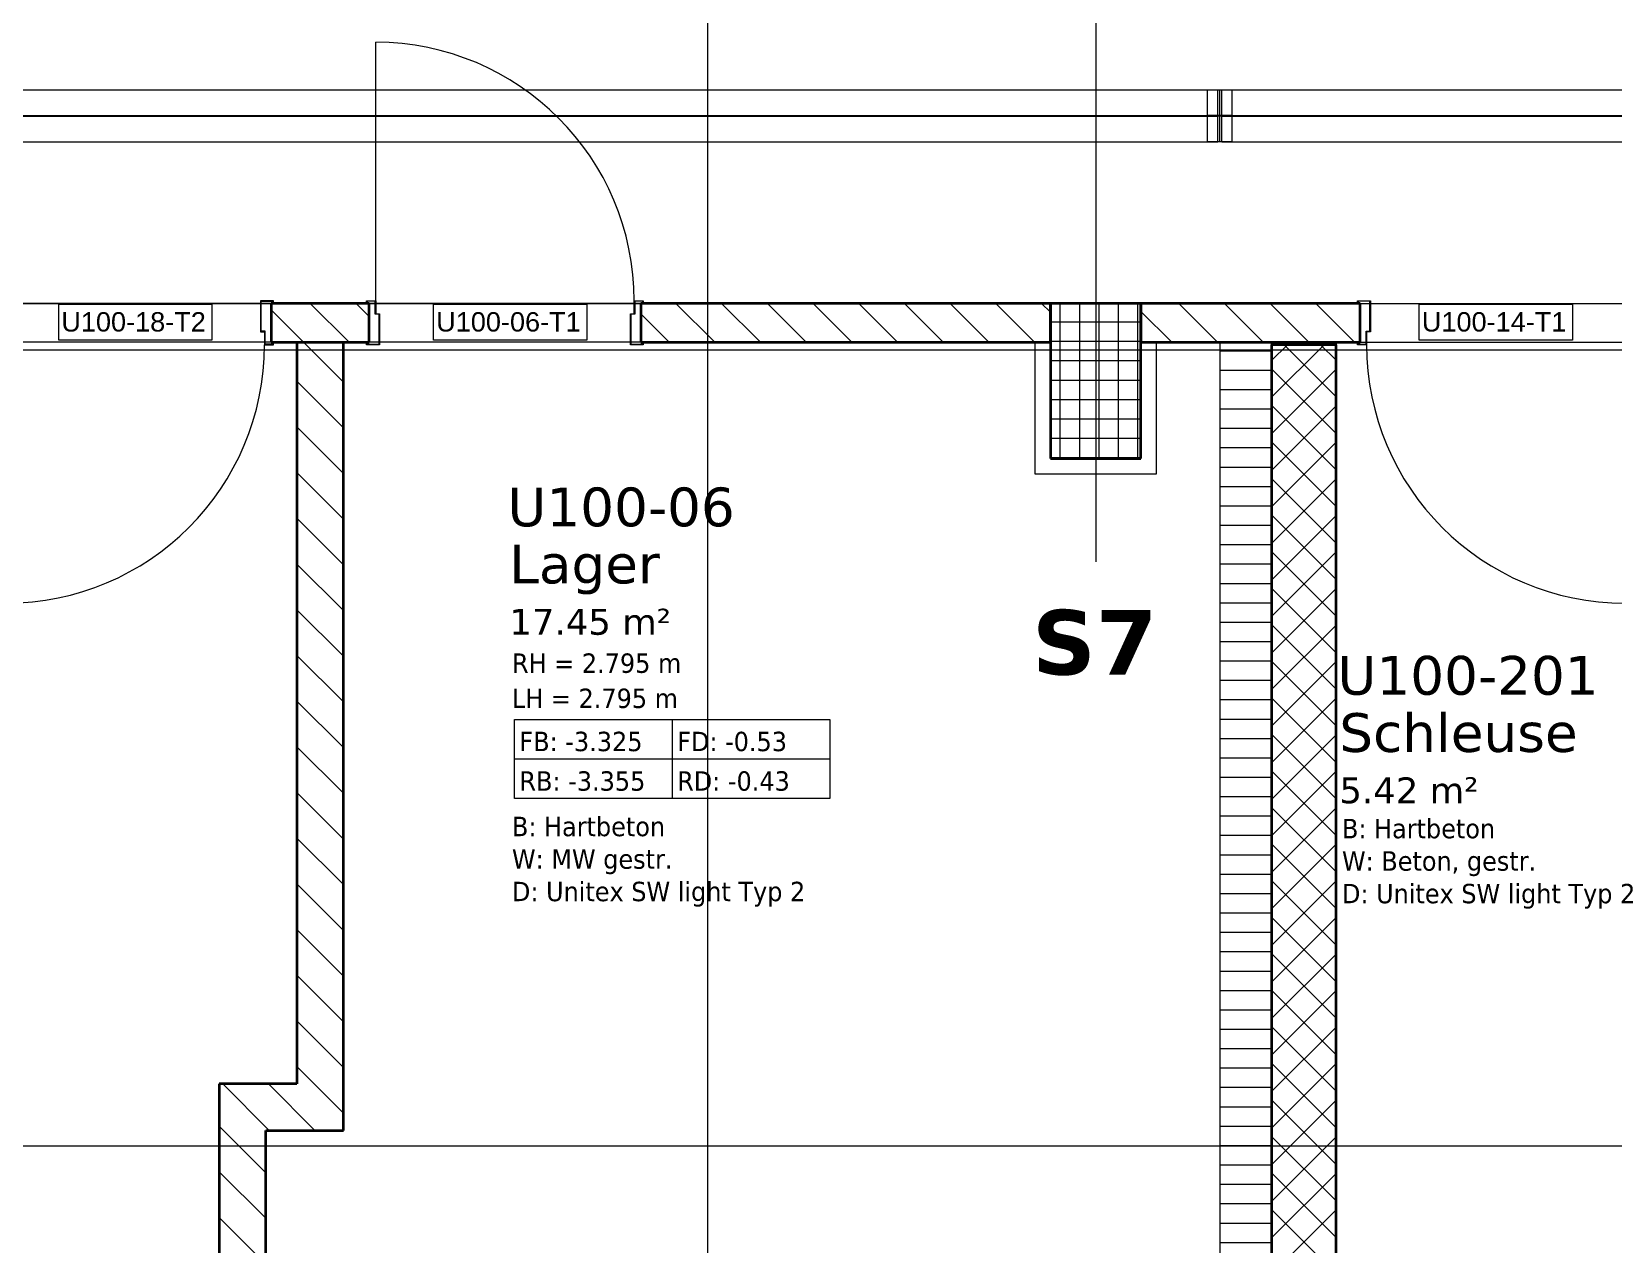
# Model space of a CAD drawing. Extents: x -1907 to 937, y -179 to 966.
# Drawn here: x -321.2 to -198.8, y 524.3 to 618.2 of the extents above; entities that cross this region are included whole.
import ezdxf
from ezdxf.lldxf.tags import DXFTag

# ---------------------------------------------------------------- set-up
doc = ezdxf.new("R2010")
doc.units = 0
doc.layers.get('0').update_dxf_attribs({"lineweight": 13})
for name, color, linetype, lineweight in [('A-AREA-____-IDEN', 7, 'Continuous', 5), ('A-DOOR-____-IDEN', 7, 'Continuous', 5), ('A-DOOR-____-OTLN', 7, 'Continuous', 9), ('A-DOOR-FRAM-MCUT', 7, 'Continuous', 9), ('A-DOOR-OPNG-OTLN', 7, 'Continuous', 9), ('A-FLOR-____-OTLN', 7, 'Continuous', 9), ('A-FLOR-____-OVHD', 7, 'Strichpunkt - Fein', 9), ('A-WALL-____-MCUT', 7, 'Continuous', 35), ('A-WALL-____-PATT', 7, 'Continuous', 35), ('S-COLS-____-MCUT', 7, 'Continuous', 35), ('S-COLS-____-OTLN', 7, 'Continuous', 9), ('S-GRID-____-OTLN', 7, 'Continuous', 5)]:
    doc.layers.add(name, color=color, linetype=linetype, lineweight=lineweight)
doc.layers.add('EL01_WAN_Röhre Boden', color=7, linetype='Continuous', lineweight=13, true_color=0xff6666)
doc.layers.add('S-GRID-____-IDEN', color=7, linetype='Continuous', lineweight=9, true_color=0x5555aa)
doc.styles.get("Standard").update_dxf_attribs({"font": 'arial.ttf'})
tags = doc.linetypes.add('_Rasterlinie_', pattern=[0.375, 0.2, -0.05, 0.075, -0.05]).pattern_tags.tags
tags[10:11] = [DXFTag(74, 4), DXFTag(75, 0), DXFTag(340, '0'), DXFTag(46, 1.0), DXFTag(50, 0.0), DXFTag(44, 0.0), DXFTag(45, 0.0)]
tags[8:9] = [DXFTag(74, 4), DXFTag(75, 0), DXFTag(340, '0'), DXFTag(46, 1.0), DXFTag(50, 0.0), DXFTag(44, 0.0), DXFTag(45, 0.0)]
tags[6:7] = [DXFTag(74, 4), DXFTag(75, 0), DXFTag(340, '0'), DXFTag(46, 1.0), DXFTag(50, 0.0), DXFTag(44, 0.0), DXFTag(45, 0.0)]
tags[4:5] = [DXFTag(74, 4), DXFTag(75, 0), DXFTag(340, '0'), DXFTag(46, 1.0), DXFTag(50, 0.0), DXFTag(44, 0.0), DXFTag(45, 0.0)]
tags = doc.linetypes.add('ACAD_ISO03W100', pattern=[30, 12, -18]).pattern_tags.tags
tags[6:7] = [DXFTag(74, 4), DXFTag(75, 0), DXFTag(340, '0'), DXFTag(46, 0.0), DXFTag(50, 0.0), DXFTag(44, 0.0), DXFTag(45, 0.0)]
tags[4:5] = [DXFTag(74, 4), DXFTag(75, 0), DXFTag(340, '0'), DXFTag(46, 0.0), DXFTag(50, 0.0), DXFTag(44, 0.0), DXFTag(45, 0.0)]
tags = doc.linetypes.add('Grundrissdarstellung Sturz', pattern=[0.25, 0.15, -0.05, 0, -0.05]).pattern_tags.tags
tags[10:11] = [DXFTag(74, 4), DXFTag(75, 0), DXFTag(340, '0'), DXFTag(46, 1.0), DXFTag(50, 0.0), DXFTag(44, 0.0), DXFTag(45, 0.0)]
tags[8:9] = [DXFTag(74, 4), DXFTag(75, 0), DXFTag(340, '0'), DXFTag(46, 1.0), DXFTag(50, 0.0), DXFTag(44, 0.0), DXFTag(45, 0.0)]
tags[6:7] = [DXFTag(74, 4), DXFTag(75, 0), DXFTag(340, '0'), DXFTag(46, 1.0), DXFTag(50, 0.0), DXFTag(44, 0.0), DXFTag(45, 0.0)]
tags[4:5] = [DXFTag(74, 4), DXFTag(75, 0), DXFTag(340, '0'), DXFTag(46, 1.0), DXFTag(50, 0.0), DXFTag(44, 0.0), DXFTag(45, 0.0)]
tags = doc.linetypes.add('Strichpunkt - Fein', pattern=[0.2, 0.1, -0.05, 0, -0.05]).pattern_tags.tags
tags[10:11] = [DXFTag(74, 4), DXFTag(75, 0), DXFTag(340, '0'), DXFTag(46, 1.0), DXFTag(50, 0.0), DXFTag(44, 0.0), DXFTag(45, 0.0)]
tags[8:9] = [DXFTag(74, 4), DXFTag(75, 0), DXFTag(340, '0'), DXFTag(46, 1.0), DXFTag(50, 0.0), DXFTag(44, 0.0), DXFTag(45, 0.0)]
tags[6:7] = [DXFTag(74, 4), DXFTag(75, 0), DXFTag(340, '0'), DXFTag(46, 1.0), DXFTag(50, 0.0), DXFTag(44, 0.0), DXFTag(45, 0.0)]
tags[4:5] = [DXFTag(74, 4), DXFTag(75, 0), DXFTag(340, '0'), DXFTag(46, 1.0), DXFTag(50, 0.0), DXFTag(44, 0.0), DXFTag(45, 0.0)]
tags = doc.linetypes.add('STRICHPUNKT2', pattern=[12.7, 6.35, -3.175, 0, -3.175]).pattern_tags.tags
tags[10:11] = [DXFTag(74, 4), DXFTag(75, 0), DXFTag(340, '0'), DXFTag(46, 0.0), DXFTag(50, 0.0), DXFTag(44, 0.0), DXFTag(45, 0.0)]
tags[8:9] = [DXFTag(74, 4), DXFTag(75, 0), DXFTag(340, '0'), DXFTag(46, 0.0), DXFTag(50, 0.0), DXFTag(44, 0.0), DXFTag(45, 0.0)]
tags[6:7] = [DXFTag(74, 4), DXFTag(75, 0), DXFTag(340, '0'), DXFTag(46, 0.0), DXFTag(50, 0.0), DXFTag(44, 0.0), DXFTag(45, 0.0)]
tags[4:5] = [DXFTag(74, 4), DXFTag(75, 0), DXFTag(340, '0'), DXFTag(46, 0.0), DXFTag(50, 0.0), DXFTag(44, 0.0), DXFTag(45, 0.0)]

# ---------------------------------------------------------------- blocks, each defined once
blk = doc.blocks.new('Referenz-A0UJ2810XE', base_point=(-1920.13, -159.41))
at = {"layer": 'A-AREA-____-IDEN', "color": 0, "linetype": 'Continuous', "ltscale": 0.13}
for p, q in [((-283.83, 564.96), (-259.43, 564.96)), ((-283.83, 558.84), (-283.83, 564.96)), ((-271.63, 564.96), (-271.63, 558.84)), ((-259.43, 564.96), (-259.43, 558.84)), ((-283.83, 561.9), (-259.43, 561.9)), ((-259.43, 558.84), (-283.83, 558.84))]:
    blk.add_line(p, q, dxfattribs=at)
at = {"layer": 'A-DOOR-____-IDEN', "color": 0, "linetype": 'Continuous', "ltscale": 0.13}
for p, q in [((-319.08, 597.09), (-307.24, 597.09)), ((-319.08, 594.31), (-319.08, 597.09)), ((-307.24, 597.09), (-307.24, 594.31)), ((-290.08, 597.09), (-278.24, 597.09)), ((-290.08, 594.31), (-290.08, 597.09)), ((-278.24, 597.09), (-278.24, 594.31)), ((-213.83, 597.09), (-201.99, 597.09)), ((-213.83, 594.31), (-213.83, 597.09)), ((-201.99, 597.09), (-201.99, 594.31)), ((-307.24, 594.31), (-319.08, 594.31)), ((-278.24, 594.31), (-290.08, 594.31)), ((-201.99, 594.31), (-213.83, 594.31))]:
    blk.add_line(p, q, dxfattribs=at)
at = {"layer": 'A-DOOR-____-OTLN', "color": 0, "linetype": 'Grundrissdarstellung Sturz', "ltscale": 0.13}
for p, q in [((-302.66, 597.15), (-323.66, 597.15)), ((-274.06, 597.15), (-295.06, 597.15)), ((-218.41, 597.15), (-197.41, 597.15)), ((-302.66, 594.15), (-323.66, 594.15)), ((-274.06, 594.15), (-295.06, 594.15)), ((-218.41, 594.15), (-197.41, 594.15))]:
    blk.add_line(p, q, dxfattribs=at)
at = {"layer": 'A-DOOR-FRAM-MCUT', "color": 0, "linetype": 'Continuous', "ltscale": 0.13}
for p, q in [((-302.46, 597.35), (-303.46, 597.35)), ((-303.46, 597.35), (-303.46, 594.95)), ((-303.42, 594.99), (-303.42, 597.31)), ((-303.42, 597.31), (-302.5, 597.31)), ((-302.5, 597.31), (-302.5, 597.15)), ((-302.5, 597.15), (-302.46, 597.15)), ((-302.46, 597.15), (-302.46, 597.35)), ((-295.26, 597.15), (-295.26, 597.35)), ((-295.26, 597.35), (-294.56, 597.35)), ((-295.22, 597.15), (-295.26, 597.15)), ((-295.22, 597.31), (-295.22, 597.15)), ((-294.6, 597.31), (-295.22, 597.31)), ((-294.6, 596.31), (-294.6, 597.31)), ((-294.56, 597.35), (-294.56, 596.35)), ((-274.56, 596.35), (-274.56, 597.35)), ((-274.56, 597.35), (-273.86, 597.35)), ((-274.52, 597.31), (-274.52, 596.31)), ((-273.9, 597.31), (-274.52, 597.31)), ((-273.9, 597.15), (-273.9, 597.31)), ((-273.86, 597.15), (-273.9, 597.15)), ((-273.86, 597.35), (-273.86, 597.15)), ((-218.61, 597.35), (-217.61, 597.35)), ((-218.61, 597.15), (-218.61, 597.35)), ((-218.57, 597.15), (-218.61, 597.15)), ((-218.57, 597.31), (-218.57, 597.15)), ((-217.65, 597.31), (-218.57, 597.31)), ((-217.65, 594.99), (-217.65, 597.31)), ((-217.61, 597.35), (-217.61, 594.95)), ((-294.3, 596.31), (-294.6, 596.31)), ((-294.56, 596.35), (-294.26, 596.35)), ((-294.3, 593.99), (-294.3, 596.31)), ((-294.26, 596.35), (-294.26, 593.95)), ((-274.86, 596.35), (-274.56, 596.35)), ((-274.86, 593.95), (-274.86, 596.35)), ((-274.82, 596.31), (-274.82, 593.99)), ((-274.52, 596.31), (-274.82, 596.31)), ((-303.46, 594.95), (-303.16, 594.95)), ((-303.12, 594.99), (-303.42, 594.99)), ((-303.16, 594.95), (-303.16, 593.95)), ((-303.12, 593.99), (-303.12, 594.99)), ((-217.95, 594.99), (-217.65, 594.99)), ((-217.95, 593.99), (-217.95, 594.99)), ((-217.91, 594.95), (-217.91, 593.95)), ((-217.61, 594.95), (-217.91, 594.95)), ((-303.16, 593.95), (-302.46, 593.95)), ((-302.5, 593.99), (-303.12, 593.99)), ((-302.46, 594.15), (-302.5, 594.15)), ((-302.5, 594.15), (-302.5, 593.99)), ((-302.46, 593.95), (-302.46, 594.15)), ((-295.26, 594.15), (-295.22, 594.15)), ((-295.26, 593.95), (-295.26, 594.15)), ((-294.26, 593.95), (-295.26, 593.95)), ((-295.22, 594.15), (-295.22, 593.99)), ((-295.22, 593.99), (-294.3, 593.99)), ((-273.86, 593.95), (-274.86, 593.95)), ((-274.82, 593.99), (-273.9, 593.99)), ((-273.9, 594.15), (-273.86, 594.15)), ((-273.9, 593.99), (-273.9, 594.15)), ((-273.86, 594.15), (-273.86, 593.95)), ((-218.61, 594.15), (-218.57, 594.15)), ((-218.61, 593.95), (-218.61, 594.15)), ((-217.91, 593.95), (-218.61, 593.95)), ((-218.57, 594.15), (-218.57, 593.99)), ((-218.57, 593.99), (-217.95, 593.99))]:
    blk.add_line(p, q, dxfattribs=at)
at = {"layer": 'A-DOOR-OPNG-OTLN', "color": 0, "linetype": 'Continuous', "ltscale": 0.13}
blk.add_line((-294.56, 597.35), (-294.56, 617.35), dxfattribs=at)
for centre, major_axis in [((-294.56, 597.35), (20, 0)), ((-323.16, 593.95), (0, -20)), ((-197.91, 593.95), (-20, 0))]:
    blk.add_ellipse(centre, major_axis=major_axis, ratio=1, start_param=0, end_param=1.570796, dxfattribs=at)
at = {"layer": 'A-FLOR-____-OTLN', "color": 0, "linetype": 'Continuous', "ltscale": 0.13}
for p, q in [((-322.86, 597.15), (-303.46, 597.15)), ((-303.42, 597.15), (-302.66, 597.15)), ((-295.06, 597.15), (-294.6, 597.15)), ((-294.56, 597.15), (-274.56, 597.15)), ((-274.52, 597.15), (-274.06, 597.15)), ((-303.16, 594.15), (-323.16, 594.15)), ((-302.66, 594.15), (-303.12, 594.15)), ((-294.3, 594.15), (-295.06, 594.15)), ((-274.86, 594.15), (-294.26, 594.15)), ((-274.06, 594.15), (-274.82, 594.15)), ((-220.26, 594.15), (-220.26, 593.95))]:
    blk.add_line(p, q, dxfattribs=at)
at = {"layer": 'A-FLOR-____-OVHD', "color": 0, "linetype": 'Strichpunkt - Fein', "ltscale": 0.13}
for p, q in [((-243.56, 594.15), (-243.56, 583.95)), ((-234.16, 583.95), (-234.16, 594.15)), ((-243.56, 583.95), (-234.16, 583.95))]:
    blk.add_line(p, q, dxfattribs=at)
at = {"layer": 'A-WALL-____-MCUT', "color": 0, "linetype": 'Continuous', "ltscale": 0.35}
for p, q in [((-295.06, 597.15), (-302.66, 597.15)), ((-302.66, 597.15), (-302.66, 594.15)), ((-295.06, 594.15), (-295.06, 597.15)), ((-242.36, 597.15), (-274.06, 597.15)), ((-274.06, 597.15), (-274.06, 594.15)), ((-242.36, 594.15), (-242.36, 597.15)), ((-218.41, 597.15), (-235.36, 597.15)), ((-235.36, 597.15), (-235.36, 594.15)), ((-218.41, 594.15), (-218.41, 597.15)), ((-302.66, 594.15), (-295.06, 594.15)), ((-300.66, 594.15), (-300.66, 536.75)), ((-297.06, 533.15), (-297.06, 594.15)), ((-274.06, 594.15), (-242.36, 594.15)), ((-235.36, 594.15), (-218.41, 594.15)), ((-225.26, 593.95), (-225.26, 489.75)), ((-220.26, 593.95), (-225.26, 593.95)), ((-220.26, 489.75), (-220.26, 593.95)), ((-306.66, 536.75), (-306.66, 414.75)), ((-300.66, 536.75), (-306.66, 536.75)), ((-303.06, 417.75), (-303.06, 533.15)), ((-303.06, 533.15), (-297.06, 533.15))]:
    blk.add_line(p, q, dxfattribs=at)
at = {"layer": 'A-WALL-____-MCUT', "color": 0, "linetype": 'Continuous', "lineweight": 9, "ltscale": 0.13}
for p, q in [((-229.26, 594.15), (-229.26, 493.75)), ((-225.26, 593.95), (-225.26, 594.15))]:
    blk.add_line(p, q, dxfattribs=at)
at = {"layer": 'A-WALL-____-PATT', "color": 0, "linetype": 'Continuous', "lineweight": 9, "ltscale": 0.13}
for p, q in [((-299.62, 597.15), (-296.62, 594.15)), ((-296.08, 597.15), (-295.06, 596.13)), ((-271.33, 597.15), (-268.33, 594.15)), ((-267.8, 597.15), (-264.8, 594.15)), ((-264.26, 597.15), (-261.26, 594.15)), ((-260.73, 597.15), (-257.73, 594.15)), ((-257.19, 597.15), (-254.19, 594.15)), ((-253.66, 597.15), (-250.66, 594.15)), ((-250.12, 597.15), (-247.12, 594.15)), ((-246.59, 597.15), (-243.59, 594.15)), ((-243.05, 597.15), (-242.36, 596.46)), ((-232.44, 597.15), (-229.44, 594.15)), ((-228.91, 597.15), (-225.91, 594.15)), ((-225.37, 597.15), (-222.37, 594.15)), ((-221.84, 597.15), (-218.84, 594.15)), ((-302.66, 596.66), (-300.15, 594.15)), ((-274.06, 596.34), (-271.87, 594.15)), ((-235.36, 596.53), (-232.98, 594.15)), ((-300.15, 594.15), (-297.06, 591.06)), ((-225.26, 593.46), (-229.26, 593.46)), ((-225.26, 592.72), (-224.03, 593.95)), ((-225.26, 589.89), (-221.2, 593.95)), ((-220.26, 589.92), (-224.29, 593.95)), ((-220.26, 592.75), (-221.47, 593.95)), ((-300.66, 591.12), (-297.06, 587.52)), ((-225.26, 591.96), (-229.26, 591.96)), ((-220.26, 587.09), (-225.26, 592.09)), ((-225.26, 587.06), (-220.26, 592.06)), ((-225.26, 590.46), (-229.26, 590.46)), ((-225.26, 588.96), (-229.26, 588.96)), ((-220.26, 584.26), (-225.26, 589.26)), ((-225.26, 584.23), (-220.26, 589.23)), ((-300.66, 587.59), (-297.06, 583.99)), ((-225.26, 587.46), (-229.26, 587.46)), ((-220.26, 581.43), (-225.26, 586.43)), ((-225.26, 581.4), (-220.26, 586.4)), ((-225.26, 585.96), (-229.26, 585.96)), ((-300.66, 584.05), (-297.06, 580.45)), ((-225.26, 584.46), (-229.26, 584.46)), ((-225.26, 582.96), (-229.26, 582.96)), ((-220.26, 578.6), (-225.26, 583.6)), ((-225.26, 578.57), (-220.26, 583.57)), ((-225.26, 581.46), (-229.26, 581.46)), ((-300.66, 580.52), (-297.06, 576.92)), ((-220.26, 575.78), (-225.26, 580.78)), ((-225.26, 575.74), (-220.26, 580.74)), ((-225.26, 579.96), (-229.26, 579.96)), ((-225.26, 578.46), (-229.26, 578.46)), ((-220.26, 572.95), (-225.26, 577.95)), ((-225.26, 572.92), (-220.26, 577.92)), ((-300.66, 576.98), (-297.06, 573.38)), ((-225.26, 576.96), (-229.26, 576.96)), ((-225.26, 575.46), (-229.26, 575.46)), ((-220.26, 570.12), (-225.26, 575.12)), ((-225.26, 573.96), (-229.26, 573.96)), ((-225.26, 570.09), (-220.26, 575.09)), ((-300.66, 573.44), (-297.06, 569.84)), ((-225.26, 572.46), (-229.26, 572.46)), ((-220.26, 567.29), (-225.26, 572.29)), ((-225.26, 567.26), (-220.26, 572.26)), ((-225.26, 570.96), (-229.26, 570.96)), ((-300.66, 569.91), (-297.06, 566.31)), ((-225.26, 569.46), (-229.26, 569.46)), ((-220.26, 564.46), (-225.26, 569.46)), ((-225.26, 564.43), (-220.26, 569.43)), ((-225.26, 567.96), (-229.26, 567.96)), ((-220.26, 561.63), (-225.26, 566.63)), ((-225.26, 561.6), (-220.26, 566.6)), ((-300.66, 566.37), (-297.06, 562.77)), ((-225.26, 566.46), (-229.26, 566.46)), ((-225.26, 564.96), (-229.26, 564.96)), ((-225.26, 563.46), (-229.26, 563.46)), ((-220.26, 558.81), (-225.26, 563.81)), ((-225.26, 558.77), (-220.26, 563.77)), ((-300.66, 562.84), (-297.06, 559.24)), ((-225.26, 561.96), (-229.26, 561.96)), ((-225.26, 560.46), (-229.26, 560.46)), ((-220.26, 555.98), (-225.26, 560.98)), ((-225.26, 555.95), (-220.26, 560.95)), ((-300.66, 559.3), (-297.06, 555.7)), ((-225.26, 558.96), (-229.26, 558.96)), ((-220.26, 553.15), (-225.26, 558.15)), ((-225.26, 553.12), (-220.26, 558.12)), ((-225.26, 557.46), (-229.26, 557.46)), ((-300.66, 555.77), (-297.06, 552.17)), ((-225.26, 555.96), (-229.26, 555.96)), ((-225.26, 554.46), (-229.26, 554.46)), ((-220.26, 550.32), (-225.26, 555.32)), ((-225.26, 550.29), (-220.26, 555.29)), ((-300.66, 552.23), (-297.06, 548.63)), ((-225.26, 552.96), (-229.26, 552.96)), ((-220.26, 547.49), (-225.26, 552.49)), ((-225.26, 547.46), (-220.26, 552.46)), ((-225.26, 551.46), (-229.26, 551.46)), ((-225.26, 549.96), (-229.26, 549.96)), ((-220.26, 544.66), (-225.26, 549.66)), ((-225.26, 544.63), (-220.26, 549.63)), ((-300.66, 548.7), (-297.06, 545.1)), ((-225.26, 548.46), (-229.26, 548.46)), ((-225.26, 546.96), (-229.26, 546.96)), ((-220.26, 541.83), (-225.26, 546.83)), ((-225.26, 541.8), (-220.26, 546.8)), ((-300.66, 545.16), (-297.06, 541.56)), ((-225.26, 545.46), (-229.26, 545.46)), ((-225.26, 543.96), (-229.26, 543.96)), ((-220.26, 539.01), (-225.26, 544.01)), ((-225.26, 538.97), (-220.26, 543.97)), ((-225.26, 542.46), (-229.26, 542.46)), ((-300.66, 541.62), (-297.06, 538.02)), ((-225.26, 540.96), (-229.26, 540.96)), ((-220.26, 536.18), (-225.26, 541.18)), ((-225.26, 536.15), (-220.26, 541.15)), ((-225.26, 539.46), (-229.26, 539.46)), ((-300.66, 538.09), (-299.32, 536.75)), ((-225.26, 537.96), (-229.26, 537.96)), ((-220.26, 533.35), (-225.26, 538.35)), ((-225.26, 533.32), (-220.26, 538.32)), ((-306.39, 536.75), (-302.79, 533.15)), ((-302.86, 536.75), (-299.26, 533.15)), ((-299.32, 536.75), (-297.06, 534.49)), ((-225.26, 536.46), (-229.26, 536.46)), ((-225.26, 534.96), (-229.26, 534.96)), ((-220.26, 530.52), (-225.26, 535.52)), ((-225.26, 530.49), (-220.26, 535.49)), ((-306.66, 533.48), (-306.33, 533.15)), ((-306.33, 533.15), (-303.06, 529.88)), ((-225.26, 533.46), (-229.26, 533.46)), ((-220.26, 527.69), (-225.26, 532.69)), ((-225.26, 527.66), (-220.26, 532.66)), ((-225.26, 531.96), (-229.26, 531.96)), ((-306.66, 529.95), (-303.06, 526.35)), ((-225.26, 530.46), (-229.26, 530.46)), ((-220.26, 524.86), (-225.26, 529.86)), ((-225.26, 524.83), (-220.26, 529.83)), ((-225.26, 528.96), (-229.26, 528.96)), ((-225.26, 527.46), (-229.26, 527.46)), ((-306.66, 526.41), (-303.06, 522.81)), ((-220.26, 522.04), (-225.26, 527.04)), ((-225.26, 522), (-220.26, 527)), ((-225.26, 525.96), (-229.26, 525.96)), ((-225.26, 524.46), (-229.26, 524.46))]:
    blk.add_line(p, q, dxfattribs=at)
at = {"layer": 'S-COLS-____-MCUT', "color": 0, "linetype": 'Continuous', "ltscale": 0.35}
for p, q in [((-235.36, 597.15), (-242.36, 597.15)), ((-242.36, 597.15), (-242.36, 585.15)), ((-235.36, 585.15), (-235.36, 597.15)), ((-242.36, 585.15), (-235.36, 585.15))]:
    blk.add_line(p, q, dxfattribs=at)
at = {"layer": 'S-COLS-____-OTLN', "color": 0, "linetype": 'Continuous', "ltscale": 0.13}
for p, q in [((-241.6, 585.15), (-241.6, 597.15)), ((-240.1, 585.15), (-240.1, 597.15)), ((-238.6, 585.15), (-238.6, 597.15)), ((-237.1, 585.15), (-237.1, 597.15)), ((-235.6, 585.15), (-235.6, 597.15)), ((-242.36, 595.72), (-235.36, 595.72)), ((-242.36, 594.22), (-235.36, 594.22)), ((-242.36, 592.72), (-235.36, 592.72)), ((-242.36, 591.22), (-235.36, 591.22)), ((-242.36, 589.72), (-235.36, 589.72)), ((-242.36, 588.22), (-235.36, 588.22)), ((-242.36, 586.72), (-235.36, 586.72)), ((-242.36, 585.22), (-235.36, 585.22))]:
    blk.add_line(p, q, dxfattribs=at)
at = {"layer": 'S-GRID-____-OTLN', "color": 0, "linetype": '_Rasterlinie_', "ltscale": 0.13}
for p, q in [((-268.86, 186.65), (-268.86, 950.47)), ((-238.86, 950.47), (-238.86, 577.14)), ((-928.26, 593.55), (316.93, 593.55)), ((-944.26, 531.95), (300.93, 531.95))]:
    blk.add_line(p, q, dxfattribs=at)
at = {"layer": 'A-AREA-____-IDEN', "color": 0, "linetype": 'Continuous', "ltscale": 0.13, "attachment_point": 1}
for s, insert, char_height in [('{\\fVerdana;U100-06}', (-284.37, 582.9), 3), ('{\\fVerdana;Lager}', (-284.23, 578.48), 3), ('{\\fVerdana;17.45 m²}', (-284.22, 573.51), 2), ('{\\W0.9;\\fVerdana;RH = 2.795 m}', (-284.02, 570.06), 1.5), ('{\\fVerdana;U100-201}', (-220.16, 569.87), 3), ('{\\W0.9;\\fVerdana;LH = 2.795 m}', (-284.02, 567.34), 1.5), ('{\\fVerdana;Schleuse}', (-220.02, 565.44), 3), ('{\\W0.9;\\fVerdana;FB: -3.325}', (-283.44, 564), 1.5), ('{\\W0.9;\\fVerdana;FD: -0.53}', (-271.24, 564), 1.5), ('{\\W0.9;\\fVerdana;RB: -3.355}', (-283.44, 560.94), 1.5), ('{\\W0.9;\\fVerdana;RD: -0.43}', (-271.24, 560.94), 1.5), ('{\\fVerdana;5.42 m²}', (-220.01, 560.47), 2), ('{\\W0.9;\\fVerdana;B: Hartbeton}', (-284.02, 557.42), 1.5), ('{\\W0.9;\\fVerdana;B: Hartbeton}', (-219.81, 557.26), 1.5), ('{\\W0.9;\\fVerdana;W: MW gestr.}', (-284.02, 554.9), 1.5), ('{\\W0.9;\\fVerdana;W: Beton, gestr.}', (-219.81, 554.75), 1.5), ('{\\W0.9;\\fVerdana;D: Unitex SW light Typ 2}', (-284.02, 552.39), 1.5), ('{\\W0.9;\\fVerdana;D: Unitex SW light Typ 2}', (-219.81, 552.23), 1.5)]:
    blk.add_mtext(s, dxfattribs=dict(at, insert=insert, char_height=char_height))
at = {"layer": 'A-DOOR-____-IDEN', "color": 0, "linetype": 'Continuous', "ltscale": 0.13, "char_height": 1.5, "attachment_point": 1}
for s, insert in [('{\\fArial;U100-18-T2}', (-318.88, 596.47)), ('{\\fArial;U100-06-T1}', (-289.88, 596.47)), ('{\\fArial;U100-14-T1}', (-213.63, 596.47))]:
    blk.add_mtext(s, dxfattribs=dict(at, insert=insert))
at = {"layer": 'S-GRID-____-IDEN', "color": 0, "linetype": 'Continuous', "lineweight": 5, "ltscale": 0.13, "insert": (-243.79, 573.43), "char_height": 5, "attachment_point": 1}
blk.add_mtext('{\\fVerdana|b1|i0;S7}', dxfattribs=at)
blk = doc.blocks.new('Wickelfalzrohr-A0UJ283OXE', base_point=(-349.41, 609.66))
at = {"color": 0, "linetype": 'ByBlock', "lineweight": -2, "ltscale": 0.13}
for p, q in [((-229.41, 613.66), (-349.41, 613.66)), ((-349.41, 612.49), (-349.41, 613.66)), ((-229.41, 612.49), (-229.41, 613.66)), ((-349.41, 610.83), (-349.41, 612.49)), ((-229.41, 610.83), (-229.41, 612.49)), ((-349.41, 609.66), (-349.41, 610.83)), ((-229.41, 609.66), (-229.41, 610.83)), ((-349.41, 609.66), (-229.41, 609.66))]:
    blk.add_line(p, q, dxfattribs=at)
at = {"color": 0, "linetype": 'STRICHPUNKT2', "lineweight": 25, "ltscale": 0.25}
blk.add_line((-349.41, 611.66), (-229.41, 611.66), dxfattribs=at)
blk = doc.blocks.new('Steckverbinder-A0UJ288OXE', base_point=(-230.21, 609.66))
at = {"color": 0, "linetype": 'ByBlock', "lineweight": -2, "ltscale": 0.13}
for p, q in [((-228.31, 613.65), (-230.21, 613.65)), ((-230.21, 612.49), (-230.21, 613.65)), ((-229.26, 609.66), (-229.26, 613.66)), ((-228.31, 612.49), (-228.31, 613.65)), ((-230.21, 610.84), (-230.21, 612.49)), ((-228.31, 610.84), (-228.31, 612.49)), ((-230.21, 609.67), (-230.21, 610.84)), ((-228.31, 609.67), (-228.31, 610.84)), ((-230.21, 609.67), (-228.31, 609.67))]:
    blk.add_line(p, q, dxfattribs=at)
at = {"color": 0, "linetype": 'STRICHPUNKT2', "lineweight": 25, "ltscale": 0.25}
blk.add_line((-228.31, 611.66), (-230.21, 611.66), dxfattribs=at)
blk = doc.blocks.new('Wickelfalzrohr-A0UJ28JUXE', base_point=(-229.11, 609.66))
at = {"color": 0, "linetype": 'ByBlock', "lineweight": -2, "ltscale": 0.13}
for p, q in [((-109.11, 613.66), (-229.11, 613.66)), ((-229.11, 612.49), (-229.11, 613.66)), ((-109.11, 612.49), (-109.11, 613.66)), ((-229.11, 610.83), (-229.11, 612.49)), ((-109.11, 610.83), (-109.11, 612.49)), ((-229.11, 609.66), (-229.11, 610.83)), ((-109.11, 609.66), (-109.11, 610.83)), ((-229.11, 609.66), (-109.11, 609.66))]:
    blk.add_line(p, q, dxfattribs=at)
at = {"color": 0, "linetype": 'STRICHPUNKT2', "lineweight": 25, "ltscale": 0.25}
blk.add_line((-229.11, 611.66), (-109.11, 611.66), dxfattribs=at)

msp = doc.modelspace()

# ---------------------------------------------------------------- block references
at = {"color": 9, "lineweight": 25, "ltscale": 0.25, "true_color": 0xc0c0c0}
msp.add_blockref('Referenz-A0UJ2810XE', (-1920.13, -159.41), dxfattribs=at)
at = {"layer": 'EL01_WAN_Röhre Boden', "color": 6, "linetype": 'ACAD_ISO03W100', "ltscale": 0.13, "true_color": 0xff00ff}
for name, p in [('Wickelfalzrohr-A0UJ283OXE', (-349.41, 609.66)), ('Steckverbinder-A0UJ288OXE', (-230.21, 609.66)), ('Wickelfalzrohr-A0UJ28JUXE', (-229.11, 609.66))]:
    msp.add_blockref(name, p, dxfattribs=at)

doc.saveas('drawing.dxf')
